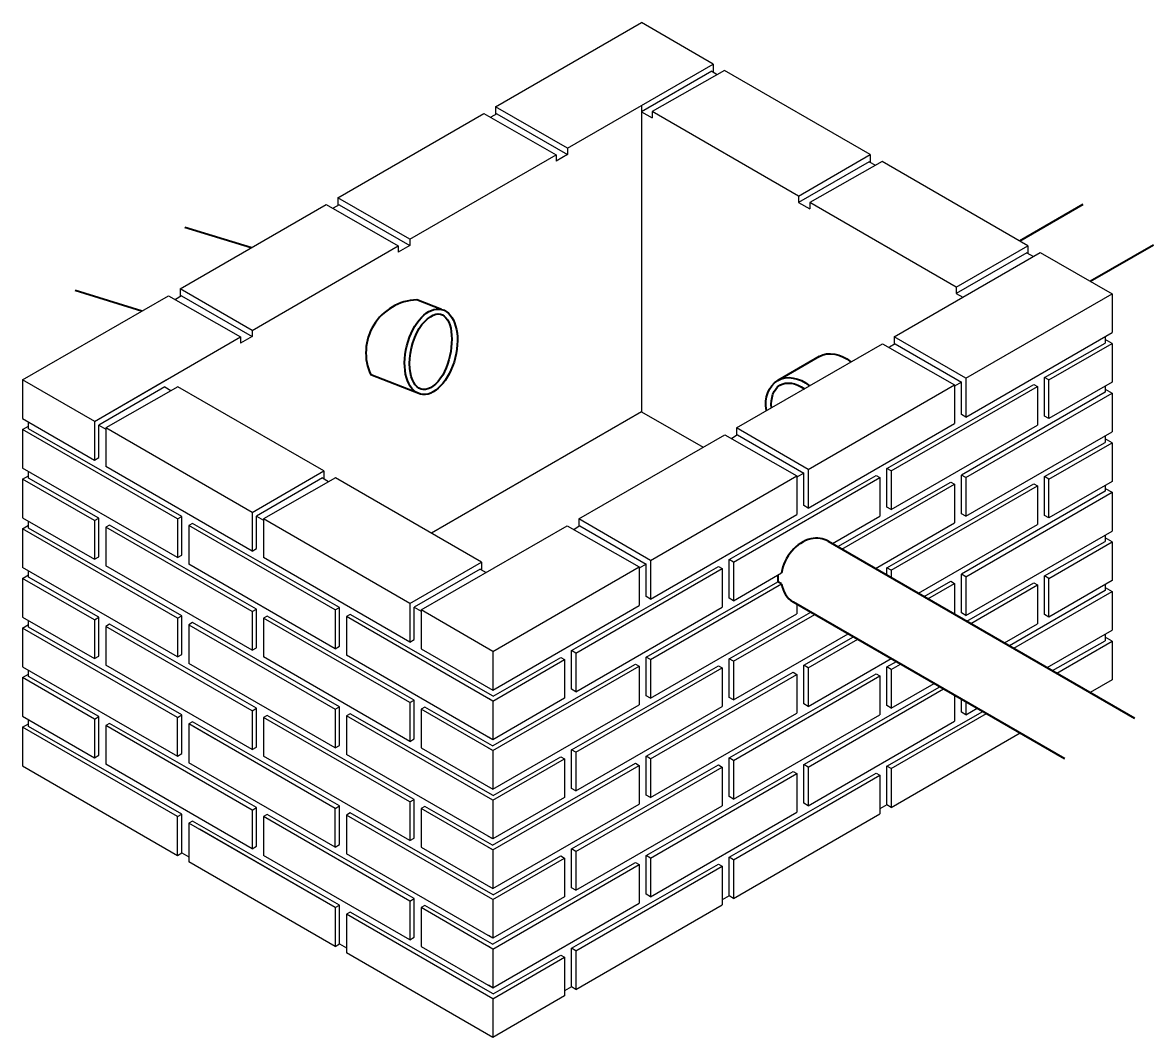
# Model space of a CAD drawing. Header units: millimetres. Extents: x 1309 to 1708, y 884 to 1242.
# Drawn here: x 1557.832 to 1558.665, y 1198.89 to 1199.637 of the extents above; entities that cross this region are included whole.
import ezdxf

# ---------------------------------------------------------------- set-up
doc = ezdxf.new("R2010")
doc.units = ezdxf.units.MM
doc.layers.add('Inst Sanit', color=44, linetype='Continuous', lineweight=40)

# ---------------------------------------------------------------- blocks, each defined once
blk = doc.blocks.new('A$C7F13430A')
for p, q in [((0.22001, 0.43283), (0.2879, 0.47202)), ((0.22001, 0.43283), (0.2879, 0.47202)), ((0.32126, 0.45276), (0.2879, 0.47202)), ((0.25338, 0.41357), (0.32126, 0.45276)), ((0.32126, 0.45276), (0.32126, 0.44899)), ((0.32055, 0.4494), (0.2879, 0.43055)), ((0.3264, 0.44979), (0.29287, 0.43062)), ((0.32055, 0.4494), (0.32312, 0.44792)), ((0.39428, 0.4106), (0.3264, 0.44979)), ((0.39428, 0.4106), (0.3264, 0.44979)), ((0.25338, 0.41357), (0.22001, 0.43283)), ((0.22001, 0.43283), (0.22001, 0.42925)), ((0.2879, 0.43349), (0.2879, 0.29103)), ((0.22056, 0.42957), (0.21782, 0.42799)), ((0.22056, 0.42957), (0.25338, 0.41062)), ((0.2879, 0.43055), (0.29287, 0.42768)), ((0.36092, 0.39134), (0.29287, 0.43062)), ((0.36092, 0.39134), (0.29287, 0.43062)), ((0.29287, 0.43062), (0.29287, 0.42768)), ((0.29287, 0.43062), (0.29287, 0.42768)), ((0.25338, 0.41062), (0.24809, 0.40757)), ((0.24809, 0.41051), (0.24809, 0.40757)), ((0.25338, 0.41357), (0.25338, 0.41062)), ((0.36092, 0.39134), (0.39428, 0.4106)), ((0.39428, 0.4106), (0.39428, 0.40702)), ((0.39374, 0.40734), (0.36092, 0.38839)), ((0.39974, 0.40745), (0.36621, 0.38828)), ((0.39374, 0.40734), (0.39663, 0.40567)), ((0.46762, 0.36826), (0.39974, 0.40745)), ((0.46762, 0.36826), (0.39974, 0.40745)), ((0.18004, 0.37122), (0.14668, 0.39049)), ((0.14668, 0.39049), (0.14668, 0.38691)), ((0.36092, 0.39134), (0.36092, 0.38839)), ((0.36092, 0.39134), (0.36092, 0.38839)), ((0.14722, 0.38723), (0.14448, 0.38564)), ((0.14722, 0.38723), (0.18004, 0.36828)), ((0.36092, 0.38839), (0.36621, 0.38533)), ((0.36621, 0.38828), (0.36621, 0.38533)), ((0.36621, 0.38828), (0.36621, 0.38533)), ((0.43425, 0.34899), (0.36621, 0.38828)), ((0.18004, 0.36828), (0.17475, 0.36522)), ((0.17475, 0.36817), (0.17475, 0.36522)), ((0.18004, 0.37122), (0.18004, 0.36828)), ((0.43425, 0.34899), (0.46762, 0.36826)), ((0.46762, 0.36826), (0.46762, 0.36468)), ((0.46707, 0.365), (0.43425, 0.34605)), ((0.46707, 0.365), (0.47013, 0.36323)), ((0.1067, 0.32888), (0.07334, 0.34814)), ((0.07334, 0.34814), (0.07334, 0.34457)), ((0.43425, 0.34899), (0.43425, 0.34605)), ((0, 0.3058), (0.06788, 0.34499)), ((0.06788, 0.34499), (0.10141, 0.32583)), ((0.07388, 0.34488), (0.07114, 0.3433)), ((0.07388, 0.34488), (0.1067, 0.32594)), ((0.43425, 0.34605), (0.43731, 0.34428)), ((0.50676, 0.34585), (0.50676, 0.32785)), ((0.1067, 0.32888), (0.1067, 0.32594)), ((0.43871, 0.28857), (0.50676, 0.32785)), ((0.03336, 0.28654), (0.10141, 0.32583)), ((0.03336, 0.28654), (0.10141, 0.32583)), ((0.1067, 0.32594), (0.10141, 0.32288)), ((0.10141, 0.32583), (0.10141, 0.32288)), ((0.40589, 0.32257), (0.40315, 0.32098)), ((0.40535, 0.32583), (0.40535, 0.32225)), ((0.43871, 0.30656), (0.40535, 0.32583)), ((0.40589, 0.32257), (0.43669, 0.30479)), ((0.47737, 0.3058), (0.50676, 0.32277)), ((0.50353, 0.32599), (0.50353, 0.32292)), ((0.50676, 0.32277), (0.50353, 0.32464)), ((0.50676, 0.32277), (0.50676, 0.30478)), ((0.03352, 0.28645), (0, 0.3058)), ((0, 0.3058), (0, 0.28781)), ((0.03336, 0.28654), (0.06673, 0.3058)), ((0.43871, 0.30656), (0.43871, 0.28857)), ((0.47737, 0.3058), (0.47534, 0.30697)), ((0.47534, 0.28897), (0.47534, 0.30697)), ((0.47737, 0.28781), (0.47737, 0.3058)), ((0.06618, 0.30254), (0.03539, 0.28476)), ((0.07219, 0.30265), (0.03866, 0.28349)), ((0.06618, 0.30254), (0.06892, 0.30096)), ((0.14007, 0.26346), (0.07219, 0.30265)), ((0.14007, 0.26346), (0.07219, 0.30265)), ((0.40403, 0.26346), (0.47208, 0.30275)), ((0.40403, 0.26346), (0.47208, 0.30275)), ((0.43669, 0.30479), (0.43342, 0.3029)), ((0.43342, 0.30351), (0.43342, 0.28551)), ((0.43669, 0.28973), (0.43669, 0.30479)), ((0.50353, 0.30017), (0.43669, 0.26158)), ((0.47208, 0.30275), (0.47208, 0.28475)), ((0.47208, 0.30275), (0.47208, 0.28475)), ((0.50676, 0.30478), (0.47737, 0.28781)), ((0.50353, 0.30291), (0.50353, 0.30017)), ((0.50676, 0.2997), (0.50676, 0.2817)), ((0.2879, 0.29103), (0.19011, 0.23457)), ((0.2879, 0.29103), (0.31648, 0.27452)), ((0.43871, 0.28857), (0.43669, 0.28973)), ((0, 0.28781), (0.03336, 0.26854)), ((0, 0.28273), (0.0028, 0.28434)), ((0.0028, 0.28306), (0.0028, 0.28619)), ((0.03336, 0.28654), (0.03336, 0.26854)), ((0.03336, 0.28654), (0.03336, 0.26854)), ((0.03539, 0.26971), (0.03539, 0.28476)), ((0.03539, 0.28476), (0.03866, 0.28288)), ((0.36537, 0.24622), (0.43342, 0.28551)), ((0.40403, 0.24547), (0.47208, 0.28475)), ((0.47737, 0.28781), (0.47534, 0.28897)), ((0, 0.28273), (0, 0.26473)), ((0.1067, 0.2442), (0.03866, 0.28349)), ((0.1067, 0.2442), (0.03866, 0.28349)), ((0.03866, 0.28349), (0.03866, 0.26549)), ((0.33255, 0.28023), (0.32981, 0.27864)), ((0.33201, 0.28349), (0.33201, 0.27991)), ((0.36537, 0.26422), (0.33201, 0.28349)), ((0.33255, 0.28023), (0.36335, 0.26244)), ((0.43871, 0.24241), (0.50676, 0.2817)), ((0.50353, 0.27983), (0.50353, 0.27676)), ((0.47737, 0.25965), (0.50676, 0.27662)), ((0.50676, 0.27662), (0.50353, 0.27848)), ((0.50676, 0.27662), (0.50676, 0.25862)), ((0.03336, 0.26854), (0.03539, 0.26971)), ((0.07202, 0.22315), (0, 0.26473)), ((0.0028, 0.26018), (0.0028, 0.26311)), ((0.1067, 0.2262), (0.03866, 0.26549)), ((0.1067, 0.2442), (0.14007, 0.26346)), ((0.14007, 0.26346), (0.14007, 0.25989)), ((0.36537, 0.26422), (0.36537, 0.24622)), ((0.40403, 0.26346), (0.40201, 0.26463)), ((0.40201, 0.24663), (0.40201, 0.26463)), ((0.40403, 0.26346), (0.40403, 0.24547)), ((0, 0.25965), (0.0028, 0.26126)), ((0, 0.25965), (0, 0.24165)), ((0.03336, 0.24039), (0, 0.25965)), ((0.13952, 0.2602), (0.10873, 0.24242)), ((0.14552, 0.26031), (0.11199, 0.24114)), ((0.13952, 0.2602), (0.14226, 0.25862)), ((0.21341, 0.22112), (0.14552, 0.26031)), ((0.21341, 0.22112), (0.14552, 0.26031)), ((0.33069, 0.22112), (0.39874, 0.26041)), ((0.33069, 0.22112), (0.39874, 0.26041)), ((0.36335, 0.26244), (0.36008, 0.26056)), ((0.36008, 0.26117), (0.36008, 0.24317)), ((0.36335, 0.24739), (0.36335, 0.26244)), ((0.39874, 0.26041), (0.39874, 0.24241)), ((0.40201, 0.24726), (0.40201, 0.26169)), ((0.43669, 0.24358), (0.43669, 0.26158)), ((0.43871, 0.26041), (0.43669, 0.26158)), ((0.43871, 0.26041), (0.43871, 0.24241)), ((0.47534, 0.24282), (0.47534, 0.26082)), ((0.47737, 0.25965), (0.47534, 0.26082)), ((0.47737, 0.24165), (0.47737, 0.25965)), ((0.50676, 0.25862), (0.47737, 0.24165)), ((0.40403, 0.21731), (0.47208, 0.2566)), ((0.40403, 0.21731), (0.47208, 0.2566)), ((0.43342, 0.25735), (0.43342, 0.23936)), ((0.50353, 0.25401), (0.43669, 0.21542)), ((0.47208, 0.2566), (0.47208, 0.2386)), ((0.47208, 0.2566), (0.47208, 0.2386)), ((0.50353, 0.25676), (0.50353, 0.25401)), ((0.50676, 0.25354), (0.50676, 0.23554)), ((0.36537, 0.24622), (0.36335, 0.24739)), ((0.07202, 0.24115), (0.07404, 0.24231)), ((0.07404, 0.22432), (0.07404, 0.24231)), ((0.1067, 0.2442), (0.1067, 0.2262)), ((0.10873, 0.24242), (0.11199, 0.24053)), ((0.10873, 0.22737), (0.10873, 0.24242)), ((0.29203, 0.20388), (0.36008, 0.24317)), ((0.37668, 0.22968), (0.39874, 0.24241)), ((0.40403, 0.24547), (0.40201, 0.24663)), ((0.43871, 0.24241), (0.43669, 0.24358)), ((0.47737, 0.24165), (0.47534, 0.24282)), ((0, 0.24165), (0.03336, 0.22239)), ((0, 0.23657), (0.0028, 0.23819)), ((0.0028, 0.2369), (0.0028, 0.24003)), ((0.03336, 0.24039), (0.03539, 0.24155)), ((0.03336, 0.24039), (0.03336, 0.22239)), ((0.03336, 0.24039), (0.03336, 0.22239)), ((0.03539, 0.22356), (0.03539, 0.24155)), ((0.03539, 0.22418), (0.03539, 0.23861)), ((0.1067, 0.19804), (0.03866, 0.23733)), ((0.03866, 0.23733), (0.03866, 0.21933)), ((0.07202, 0.24115), (0.07202, 0.22315)), ((0.07404, 0.22494), (0.07404, 0.23937)), ((0.07731, 0.23809), (0.07731, 0.22009)), ((0.18004, 0.20186), (0.11199, 0.24114)), ((0.18004, 0.20186), (0.11199, 0.24114)), ((0.11199, 0.24114), (0.11199, 0.22315)), ((0.18533, 0.1988), (0.25321, 0.23799)), ((0.18533, 0.1988), (0.25321, 0.23799)), ((0.25321, 0.23799), (0.28674, 0.21883)), ((0.25921, 0.23788), (0.25647, 0.2363)), ((0.25867, 0.24114), (0.25867, 0.23757)), ((0.29203, 0.22188), (0.25867, 0.24114)), ((0.25921, 0.23788), (0.29001, 0.2201)), ((0.39667, 0.21814), (0.43342, 0.23936)), ((0.41666, 0.2066), (0.47208, 0.2386)), ((0, 0.23657), (0, 0.21857)), ((0.43871, 0.19626), (0.50676, 0.23554)), ((0.50353, 0.23368), (0.50353, 0.23061)), ((0.50676, 0.23046), (0.50353, 0.23233)), ((0.1067, 0.2262), (0.10873, 0.22737)), ((0.47737, 0.2135), (0.50676, 0.23046)), ((0.50676, 0.23046), (0.50676, 0.21247)), ((0.03336, 0.22239), (0.03539, 0.22356)), ((0.07202, 0.22315), (0.07404, 0.22432)), ((0.18004, 0.18386), (0.11199, 0.22315)), ((0.18004, 0.20186), (0.21341, 0.22112)), ((0.21341, 0.22112), (0.21341, 0.21754)), ((0.29203, 0.22188), (0.29203, 0.20388)), ((0.33069, 0.22112), (0.32867, 0.22229)), ((0.32867, 0.20429), (0.32867, 0.22229)), ((0.33069, 0.22112), (0.33069, 0.20312)), ((0.07202, 0.17699), (0, 0.21857)), ((0.0028, 0.21402), (0.0028, 0.21696)), ((0.1067, 0.18005), (0.03866, 0.21933)), ((0.14536, 0.18081), (0.07731, 0.22009)), ((0.21286, 0.21786), (0.18206, 0.20008)), ((0.21286, 0.21786), (0.2156, 0.21628)), ((0.2187, 0.17954), (0.28674, 0.21883)), ((0.2187, 0.17954), (0.28674, 0.21883)), ((0.25735, 0.17878), (0.3254, 0.21807)), ((0.25735, 0.17878), (0.3254, 0.21807)), ((0.29001, 0.2201), (0.28674, 0.21822)), ((0.28674, 0.21883), (0.28674, 0.20083)), ((0.29001, 0.20505), (0.29001, 0.2201)), ((0.3254, 0.21807), (0.3254, 0.20007)), ((0.32867, 0.20492), (0.32867, 0.21934)), ((0.33069, 0.20312), (0.35302, 0.21601)), ((0.40201, 0.21506), (0.40201, 0.21848)), ((0.40403, 0.21731), (0.40201, 0.21848)), ((0.40403, 0.21731), (0.40403, 0.21389)), ((0, 0.21349), (0.0028, 0.21511)), ((0, 0.21349), (0, 0.1955)), ((0.03336, 0.19423), (0, 0.21349)), ((0.43342, 0.2112), (0.43342, 0.19692)), ((0.43871, 0.21426), (0.43669, 0.21542)), ((0.43669, 0.19743), (0.43669, 0.21542)), ((0.43871, 0.21426), (0.43871, 0.19626)), ((0.44104, 0.19252), (0.47208, 0.21044)), ((0.47208, 0.21044), (0.47208, 0.19244)), ((0.47208, 0.21044), (0.47208, 0.19244)), ((0.47534, 0.19667), (0.47534, 0.21466)), ((0.47737, 0.2135), (0.47534, 0.21466)), ((0.47737, 0.1955), (0.47737, 0.2135)), ((0.50676, 0.21247), (0.47737, 0.1955)), ((0.50353, 0.2106), (0.50353, 0.20786)), ((0.50353, 0.20786), (0.459, 0.18215)), ((0.50676, 0.20739), (0.50676, 0.18939)), ((0.14536, 0.1988), (0.14738, 0.19997)), ((0.14738, 0.18197), (0.14738, 0.19997)), ((0.18004, 0.20186), (0.18004, 0.18386)), ((0.18206, 0.20008), (0.18533, 0.19819)), ((0.18206, 0.18503), (0.18206, 0.20008)), ((0.2187, 0.16154), (0.28674, 0.20083)), ((0.25735, 0.16078), (0.3254, 0.20007)), ((0.29203, 0.20388), (0.29001, 0.20505)), ((0.33069, 0.20312), (0.32867, 0.20429)), ((0.36008, 0.20156), (0.36008, 0.19702)), ((0, 0.1955), (0.03336, 0.17623)), ((0.03336, 0.19423), (0.03539, 0.1954)), ((0.03539, 0.1774), (0.03539, 0.1954)), ((0.07202, 0.19499), (0.07404, 0.19616)), ((0.07202, 0.19499), (0.07404, 0.19616)), ((0.07202, 0.19499), (0.07202, 0.17699)), ((0.07404, 0.17816), (0.07404, 0.19616)), ((0.07404, 0.19583), (0.07404, 0.19616)), ((0.1067, 0.19804), (0.1067, 0.18005)), ((0.10873, 0.18121), (0.10873, 0.19921)), ((0.10873, 0.18184), (0.10873, 0.19627)), ((0.18004, 0.1557), (0.11199, 0.19499)), ((0.11199, 0.19499), (0.11199, 0.17699)), ((0.14536, 0.1988), (0.14536, 0.18081)), ((0.14738, 0.1826), (0.14738, 0.19703)), ((0.15065, 0.19575), (0.15065, 0.17775)), ((0.2187, 0.15646), (0.15065, 0.19575)), ((0.2187, 0.15646), (0.15065, 0.19575)), ((0.18533, 0.1988), (0.18533, 0.1808)), ((0.2187, 0.17954), (0.18533, 0.1988)), ((0.29203, 0.15773), (0.36008, 0.19702)), ((0.33069, 0.17497), (0.36842, 0.19675)), ((0.43871, 0.19626), (0.43669, 0.19743)), ((0.47737, 0.1955), (0.47534, 0.19667)), ((0, 0.19042), (0.0028, 0.19203)), ((0, 0.19042), (0, 0.17242)), ((0.0028, 0.19075), (0.0028, 0.19388)), ((0.03336, 0.19423), (0.03336, 0.17623)), ((0.03336, 0.19423), (0.03336, 0.17623)), ((0.03539, 0.17803), (0.03539, 0.19245)), ((0.1067, 0.15189), (0.03866, 0.19118)), ((0.03866, 0.19118), (0.03866, 0.17318)), ((0.07404, 0.17879), (0.07404, 0.19321)), ((0.07731, 0.19194), (0.07731, 0.17394)), ((0.45663, 0.18352), (0.47208, 0.19244)), ((0.47661, 0.17198), (0.50676, 0.18939)), ((0.18004, 0.18386), (0.18206, 0.18503)), ((0.33069, 0.15697), (0.38401, 0.18775)), ((0.48101, 0.16945), (0.50676, 0.18431)), ((0.50353, 0.18752), (0.50353, 0.18446)), ((0.50676, 0.18431), (0.50353, 0.18618)), ((0.50676, 0.18431), (0.50676, 0.16631)), ((0.1067, 0.18005), (0.10873, 0.18121)), ((0.14536, 0.18081), (0.14738, 0.18197)), ((0.18533, 0.1808), (0.2187, 0.16154)), ((0.2187, 0.17954), (0.2187, 0.16154)), ((0.25735, 0.17878), (0.25533, 0.17995)), ((0.25533, 0.16195), (0.25533, 0.17995)), ((0.03336, 0.17623), (0.03539, 0.1774)), ((0.07202, 0.17699), (0.07404, 0.17816)), ((0.14536, 0.13465), (0.07731, 0.17394)), ((0.18004, 0.1377), (0.11199, 0.17699)), ((0.2187, 0.13846), (0.15065, 0.17775)), ((0.2187, 0.15646), (0.25206, 0.17572)), ((0.25206, 0.17572), (0.25206, 0.15773)), ((0.25533, 0.16258), (0.25533, 0.177)), ((0.25735, 0.17878), (0.25735, 0.16078)), ((0.29203, 0.17573), (0.29001, 0.17689)), ((0.29001, 0.1589), (0.29001, 0.17689)), ((0.29001, 0.15952), (0.29001, 0.17395)), ((0.29203, 0.17573), (0.29203, 0.15773)), ((0.33069, 0.17497), (0.32867, 0.17613)), ((0.32867, 0.15814), (0.32867, 0.17613)), ((0.33069, 0.17497), (0.33069, 0.15697)), ((0.36537, 0.15392), (0.40399, 0.17621)), ((0.40403, 0.17115), (0.40839, 0.17367)), ((0, 0.16734), (0.0028, 0.16896)), ((0.0028, 0.16787), (0.0028, 0.1708)), ((0.1067, 0.13389), (0.03866, 0.17318)), ((0.2187, 0.13338), (0.28674, 0.17267)), ((0.2187, 0.13338), (0.28674, 0.17267)), ((0.25735, 0.13262), (0.3254, 0.17191)), ((0.25735, 0.13262), (0.3254, 0.17191)), ((0.28674, 0.17267), (0.28674, 0.15467)), ((0.3254, 0.17191), (0.3254, 0.15391)), ((0.32867, 0.15877), (0.32867, 0.17319)), ((0.36008, 0.16886), (0.36008, 0.15086)), ((0.36537, 0.17191), (0.36335, 0.17308)), ((0.36335, 0.15508), (0.36335, 0.17308)), ((0.36335, 0.15571), (0.36335, 0.17014)), ((0.36537, 0.17191), (0.36537, 0.15392)), ((0.40201, 0.15432), (0.40201, 0.17232)), ((0.40403, 0.17115), (0.40201, 0.17232)), ((0.40201, 0.15495), (0.40201, 0.16938)), ((0.40403, 0.17115), (0.40403, 0.15316)), ((0, 0.16734), (0, 0.14934)), ((0.03336, 0.14808), (0, 0.16734)), ((0.33069, 0.12881), (0.39874, 0.1681)), ((0.33069, 0.12881), (0.39874, 0.1681)), ((0.39874, 0.1681), (0.39874, 0.1501)), ((0.40403, 0.15316), (0.42398, 0.16467)), ((0.50676, 0.16631), (0.4966, 0.16045)), ((0.25735, 0.16078), (0.25533, 0.16195)), ((0.29203, 0.15773), (0.29001, 0.1589)), ((0.33069, 0.15697), (0.32867, 0.15814)), ((0.43342, 0.15922), (0.43342, 0.14705)), ((0.10873, 0.13506), (0.10873, 0.15306)), ((0.14536, 0.15265), (0.14738, 0.15382)), ((0.14536, 0.15265), (0.14536, 0.13465)), ((0.14738, 0.13582), (0.14738, 0.15382)), ((0.18004, 0.1557), (0.18206, 0.15687)), ((0.18004, 0.1557), (0.18004, 0.1377)), ((0.18206, 0.13887), (0.18206, 0.15687)), ((0.18206, 0.1395), (0.18206, 0.15392)), ((0.18533, 0.15265), (0.18533, 0.13465)), ((0.2187, 0.13338), (0.18533, 0.15265)), ((0.2187, 0.15646), (0.21667, 0.15763)), ((0.25206, 0.15773), (0.2187, 0.13846)), ((0.2187, 0.15646), (0.2187, 0.13846)), ((0.2187, 0.11539), (0.28674, 0.15467)), ((0.25735, 0.11463), (0.3254, 0.15391)), ((0.36537, 0.15392), (0.36335, 0.15508)), ((0.40403, 0.15316), (0.40201, 0.15432)), ((0.43669, 0.15127), (0.43669, 0.15733)), ((0.43871, 0.15617), (0.43871, 0.1501)), ((0.43871, 0.1501), (0.44396, 0.15313)), ((0, 0.14934), (0.03336, 0.13008)), ((0.03336, 0.14808), (0.03539, 0.14924)), ((0.03336, 0.14808), (0.03336, 0.13008)), ((0.07404, 0.13201), (0.07404, 0.15)), ((0.1067, 0.15189), (0.1067, 0.13389)), ((0.10873, 0.14618), (0.10873, 0.15011)), ((0.18004, 0.10955), (0.11199, 0.14883)), ((0.18004, 0.10955), (0.11199, 0.14883)), ((0.11199, 0.14883), (0.11199, 0.13084)), ((0.14738, 0.13645), (0.14738, 0.15087)), ((0.15065, 0.14959), (0.15065, 0.1316)), ((0.2187, 0.11031), (0.15065, 0.14959)), ((0.2187, 0.11031), (0.15065, 0.14959)), ((0.29203, 0.11157), (0.36008, 0.15086)), ((0.33069, 0.11081), (0.39874, 0.1501)), ((0.40403, 0.125), (0.44836, 0.1506)), ((0.43871, 0.1501), (0.43669, 0.15127)), ((0, 0.14426), (0.0028, 0.14588)), ((0.1067, 0.10573), (0.03866, 0.14502)), ((0.03866, 0.14502), (0.03866, 0.12702)), ((0.07404, 0.13263), (0.07404, 0.14706)), ((0.07731, 0.14578), (0.07731, 0.12778)), ((0.36537, 0.10776), (0.43342, 0.14705)), ((0.18004, 0.1377), (0.18206, 0.13887)), ((0.2187, 0.13846), (0.21667, 0.13963)), ((0.40403, 0.107), (0.46395, 0.1416)), ((0.03336, 0.13465), (0.03336, 0.13008)), ((0.03539, 0.13188), (0.03539, 0.13581)), ((0.07202, 0.13084), (0.07404, 0.13201)), ((0.1067, 0.13389), (0.10873, 0.13506)), ((0.14536, 0.13465), (0.14738, 0.13582)), ((0.2187, 0.09231), (0.15065, 0.1316)), ((0.18533, 0.13465), (0.2187, 0.11539)), ((0.2187, 0.13338), (0.21667, 0.13455)), ((0.2187, 0.13338), (0.2187, 0.11539)), ((0.25533, 0.11579), (0.25533, 0.13379)), ((0.25735, 0.13262), (0.25533, 0.13379)), ((0.25735, 0.13262), (0.25735, 0.11463)), ((0.03336, 0.13008), (0.03539, 0.13125)), ((0.1067, 0.08774), (0.03866, 0.12702)), ((0.14536, 0.0885), (0.07731, 0.12778)), ((0.18004, 0.09155), (0.11199, 0.13084)), ((0.2187, 0.11031), (0.25206, 0.12957)), ((0.2187, 0.08723), (0.28674, 0.12652)), ((0.2187, 0.08723), (0.28674, 0.12652)), ((0.25206, 0.12957), (0.25206, 0.11157)), ((0.25533, 0.11642), (0.25533, 0.13085)), ((0.28674, 0.12652), (0.28674, 0.10852)), ((0.29203, 0.12957), (0.29001, 0.13074)), ((0.29001, 0.11274), (0.29001, 0.13074)), ((0.29001, 0.11337), (0.29001, 0.12779)), ((0.29203, 0.12957), (0.29203, 0.11157)), ((0.33069, 0.12881), (0.32867, 0.12998)), ((0.32867, 0.11198), (0.32867, 0.12998)), ((0.32867, 0.11261), (0.32867, 0.12703)), ((0.33069, 0.12881), (0.33069, 0.11081)), ((0.36537, 0.12576), (0.36335, 0.12693)), ((0.36335, 0.10893), (0.36335, 0.12693)), ((0.25735, 0.08647), (0.3254, 0.12576)), ((0.25735, 0.08647), (0.3254, 0.12576)), ((0.3254, 0.12576), (0.3254, 0.10776)), ((0.33069, 0.08266), (0.39874, 0.12194)), ((0.33069, 0.08266), (0.39874, 0.12194)), ((0.36008, 0.1227), (0.36008, 0.10471)), ((0.36335, 0.10956), (0.36335, 0.12398)), ((0.36537, 0.12576), (0.36537, 0.10776)), ((0.39874, 0.12194), (0.39874, 0.10395)), ((0.40201, 0.10817), (0.40201, 0.12617)), ((0.40403, 0.125), (0.40201, 0.12617)), ((0.40201, 0.1088), (0.40201, 0.12322)), ((0.40403, 0.125), (0.40403, 0.107)), ((0.2187, 0.11539), (0.21667, 0.11655)), ((0.25735, 0.11463), (0.25533, 0.11579)), ((0.18004, 0.10955), (0.18206, 0.11072)), ((0.18206, 0.09272), (0.18206, 0.11072)), ((0.25206, 0.11157), (0.2187, 0.09231)), ((0.29203, 0.11157), (0.29001, 0.11274)), ((0.33069, 0.11081), (0.32867, 0.11198)), ((0.1067, 0.10573), (0.10873, 0.1069)), ((0.1067, 0.10573), (0.1067, 0.08774)), ((0.14536, 0.10649), (0.14738, 0.10766)), ((0.18004, 0.10955), (0.18004, 0.09155)), ((0.18206, 0.09335), (0.18206, 0.10777)), ((0.18533, 0.10649), (0.18533, 0.08849)), ((0.2187, 0.08723), (0.18533, 0.10649)), ((0.2187, 0.11031), (0.2187, 0.09231)), ((0.2187, 0.06923), (0.28674, 0.10852)), ((0.25735, 0.06847), (0.3254, 0.10776)), ((0.36537, 0.10776), (0.36335, 0.10893)), ((0.40201, 0.10817), (0.39874, 0.10628)), ((0.40403, 0.107), (0.40201, 0.10817)), ((0.07202, 0.10268), (0.07404, 0.10385)), ((0.10873, 0.08953), (0.10873, 0.10396)), ((0.18004, 0.06339), (0.11199, 0.10268)), ((0.18004, 0.06339), (0.11199, 0.10268)), ((0.11199, 0.10268), (0.11199, 0.08468)), ((0.14738, 0.09029), (0.14738, 0.10472)), ((0.15065, 0.10344), (0.15065, 0.08544)), ((0.2187, 0.06415), (0.15065, 0.10344)), ((0.2187, 0.06415), (0.15065, 0.10344)), ((0.29203, 0.06542), (0.36008, 0.10471)), ((0.33069, 0.06466), (0.39874, 0.10395)), ((0.07404, 0.08585), (0.07404, 0.09205)), ((0.14536, 0.0885), (0.14738, 0.08966)), ((0.18004, 0.09155), (0.18206, 0.09272)), ((0.2187, 0.09231), (0.21667, 0.09348)), ((0.07202, 0.08468), (0.07404, 0.08585)), ((0.07404, 0.08585), (0.07731, 0.08396)), ((0.1067, 0.08774), (0.10873, 0.0889)), ((0.18004, 0.0454), (0.11199, 0.08468)), ((0.2187, 0.04615), (0.15065, 0.08544)), ((0.18533, 0.08849), (0.2187, 0.06923)), ((0.2187, 0.08723), (0.21667, 0.0884)), ((0.2187, 0.08723), (0.2187, 0.06923)), ((0.25533, 0.06964), (0.25533, 0.08764)), ((0.25735, 0.08647), (0.25533, 0.08764)), ((0.25533, 0.07027), (0.25533, 0.08469)), ((0.25735, 0.08647), (0.25735, 0.06847)), ((0.29203, 0.08342), (0.29001, 0.08458)), ((0.29001, 0.06659), (0.29001, 0.08458)), ((0.14536, 0.04234), (0.07731, 0.08163)), ((0.2187, 0.06415), (0.25206, 0.08342)), ((0.2187, 0.04108), (0.28674, 0.08036)), ((0.2187, 0.04108), (0.28674, 0.08036)), ((0.25206, 0.08342), (0.25206, 0.06542)), ((0.25735, 0.04032), (0.3254, 0.0796)), ((0.25735, 0.04032), (0.3254, 0.0796)), ((0.28674, 0.08036), (0.28674, 0.06236)), ((0.29001, 0.06722), (0.29001, 0.08164)), ((0.29203, 0.08342), (0.29203, 0.06542)), ((0.3254, 0.0796), (0.3254, 0.0616)), ((0.33069, 0.08266), (0.32867, 0.08383)), ((0.32867, 0.06583), (0.32867, 0.08383)), ((0.32867, 0.06646), (0.32867, 0.08088)), ((0.33069, 0.08266), (0.33069, 0.06466)), ((0.2187, 0.06923), (0.21667, 0.0704)), ((0.25735, 0.06847), (0.25533, 0.06964)), ((0.18004, 0.06339), (0.18206, 0.06456)), ((0.18004, 0.06339), (0.18004, 0.0454)), ((0.18206, 0.04656), (0.18206, 0.06456)), ((0.25206, 0.06542), (0.2187, 0.04615)), ((0.2187, 0.06415), (0.2187, 0.04615)), ((0.29203, 0.06542), (0.29001, 0.06659)), ((0.32867, 0.06583), (0.3254, 0.06394)), ((0.33069, 0.06466), (0.32867, 0.06583)), ((0.14536, 0.06034), (0.14738, 0.06151)), ((0.14536, 0.06034), (0.14536, 0.04234)), ((0.14738, 0.04351), (0.14738, 0.06151)), ((0.14738, 0.04414), (0.14738, 0.05856)), ((0.18206, 0.04719), (0.18206, 0.06162)), ((0.18533, 0.06034), (0.18533, 0.04234)), ((0.2187, 0.04108), (0.18533, 0.06034)), ((0.2187, 0.02308), (0.28674, 0.06236)), ((0.25735, 0.02232), (0.3254, 0.0616)), ((0.15065, 0.05728), (0.15065, 0.03929)), ((0.2187, 0.018), (0.15065, 0.05728)), ((0.2187, 0.018), (0.15065, 0.05728)), ((0.14536, 0.04234), (0.14738, 0.04351)), ((0.14738, 0.04351), (0.15065, 0.04162)), ((0.18004, 0.0454), (0.18206, 0.04656)), ((0.18533, 0.04234), (0.2187, 0.02308)), ((0.2187, 0.04615), (0.21667, 0.04732)), ((0.2187, 0.04108), (0.21667, 0.04224)), ((0.2187, 0), (0.15065, 0.03929)), ((0.2187, 0.04108), (0.2187, 0.02308)), ((0.2187, 0.018), (0.25206, 0.03726)), ((0.25206, 0.03726), (0.25206, 0.01926)), ((0.25533, 0.02349), (0.25533, 0.04148)), ((0.25735, 0.04032), (0.25533, 0.04148)), ((0.25533, 0.02411), (0.25533, 0.03854)), ((0.25735, 0.04032), (0.25735, 0.02232)), ((0.2187, 0.02308), (0.21667, 0.02425)), ((0.25533, 0.02349), (0.25206, 0.0216)), ((0.25735, 0.02232), (0.25533, 0.02349)), ((0.25206, 0.01926), (0.2187, 0)), ((0.2187, 0.018), (0.2187, 0))]:
    blk.add_line(p, q)
for points in [[(0.14668, 0.39049), (0.21456, 0.42968)], [(0.14668, 0.39049), (0.21456, 0.42968), (0.24809, 0.41051)], [(0.18004, 0.37122), (0.24809, 0.41051)], [(0.18004, 0.37122), (0.24809, 0.41051)], [(0.07334, 0.34814), (0.14122, 0.38734)], [(0.07334, 0.34814), (0.14122, 0.38734), (0.17475, 0.36817)], [(0.1067, 0.32888), (0.17475, 0.36817)], [(0.1067, 0.32888), (0.17475, 0.36817)], [(0.40535, 0.32583), (0.47323, 0.36502)], [(0.40535, 0.32583), (0.47323, 0.36502), (0.50676, 0.34585)], [(0.43871, 0.30656), (0.50676, 0.34585)], [(0.43871, 0.30656), (0.50676, 0.34585)], [(0.33201, 0.28349), (0.39989, 0.32268)], [(0.33201, 0.28349), (0.39989, 0.32268), (0.43342, 0.30351)], [(0.47534, 0.30697), (0.50353, 0.32292), (0.50353, 0.32292)], [(0.36537, 0.26422), (0.43342, 0.30351)], [(0.36537, 0.26422), (0.43342, 0.30351)], [(0.40201, 0.26463), (0.47038, 0.30372), (0.47208, 0.30275)], [(0.50353, 0.30154), (0.50676, 0.2997)], [(0.43871, 0.26041), (0.50676, 0.2997)], [(0.43871, 0.26041), (0.50676, 0.2997)], [(0.07202, 0.24115), (0, 0.28273)], [(0.07404, 0.24231), (0.0028, 0.28306), (0.0028, 0.28306)], [(0.25867, 0.24114), (0.32655, 0.28033)], [(0.25867, 0.24114), (0.32655, 0.28033), (0.36008, 0.26117)], [(0.47534, 0.26082), (0.50353, 0.27676), (0.50353, 0.27676)], [(0.03539, 0.24155), (0.00279, 0.26018), (0.00279, 0.26018)], [(0.29203, 0.22188), (0.36008, 0.26117)], [(0.29203, 0.22188), (0.36008, 0.26117)], [(0.32867, 0.22229), (0.39704, 0.26138), (0.39874, 0.26041)], [(0.37914, 0.22826), (0.43173, 0.25832), (0.43342, 0.25735)], [(0.38108, 0.22714), (0.43342, 0.25735)], [(0.38108, 0.22714), (0.43342, 0.25735)], [(0.40201, 0.21848), (0.47038, 0.25756), (0.47208, 0.2566)], [(0.43871, 0.21426), (0.50676, 0.25354)], [(0.43871, 0.21426), (0.50676, 0.25354)], [(0.50353, 0.25539), (0.50676, 0.25354)], [(0.07404, 0.19616), (0.0028, 0.2369), (0.0028, 0.2369)], [(0.1067, 0.19804), (0.10873, 0.19921), (0.04035, 0.2383), (0.03866, 0.23733)], [(0.14738, 0.19997), (0.07901, 0.23906), (0.07731, 0.23809)], [(0.14536, 0.1988), (0.07731, 0.23809)], [(0.14536, 0.1988), (0.07731, 0.23809)], [(0.07202, 0.19499), (0, 0.23657)], [(0.47534, 0.21466), (0.50353, 0.23061), (0.50353, 0.23061)], [(0.25533, 0.17995), (0.3237, 0.21903), (0.3254, 0.21807)], [(0.03539, 0.1954), (0.00279, 0.21403), (0.00279, 0.21403)], [(0.29001, 0.17689), (0.35128, 0.21192)], [(0.29203, 0.17573), (0.353, 0.21093)], [(0.41931, 0.20507), (0.43173, 0.21217), (0.43342, 0.2112)], [(0.42105, 0.20406), (0.43342, 0.2112)], [(0.4392, 0.19358), (0.47038, 0.21141), (0.47208, 0.21044)], [(0.46103, 0.18098), (0.50676, 0.20739)], [(0.46103, 0.18098), (0.50676, 0.20739)], [(0.50353, 0.20923), (0.50676, 0.20739)], [(0.18206, 0.15687), (0.11368, 0.19596), (0.11199, 0.19499)], [(0.21887, 0.15869), (0.15234, 0.19672), (0.15065, 0.19575)], [(0.32867, 0.17613), (0.36658, 0.19781)], [(0, 0.17242), (0.07202, 0.13084), (0.07202, 0.14884), (0, 0.19042)], [(0.07202, 0.14884), (0.07404, 0.15), (0.0028, 0.19075), (0.0028, 0.19075)], [(0.1067, 0.15189), (0.10873, 0.15306), (0.04035, 0.19214), (0.03866, 0.19118)], [(0.14738, 0.15382), (0.079, 0.19291), (0.07731, 0.19194), (0.14536, 0.15265)], [(0.36335, 0.17308), (0.3865, 0.18631)], [(0.36537, 0.17191), (0.38841, 0.18521)], [(0.47902, 0.17059), (0.50353, 0.18446), (0.50353, 0.18446)], [(0.21852, 0.13561), (0.28505, 0.17364), (0.28674, 0.17267)], [(0.21887, 0.15869), (0.25037, 0.17669), (0.25206, 0.17572)], [(0.40201, 0.17232), (0.40639, 0.17483)], [(0.25533, 0.13379), (0.3237, 0.17288), (0.3254, 0.17191)], [(0.29001, 0.13074), (0.35839, 0.16983), (0.36008, 0.16886)], [(0.29203, 0.12957), (0.36008, 0.16886)], [(0.29203, 0.12957), (0.36008, 0.16886)], [(0.32867, 0.12998), (0.39704, 0.16907), (0.39874, 0.1681)], [(0.03539, 0.13125), (0.03539, 0.14924), (0.00279, 0.16787), (0.00279, 0.16787)], [(0.36335, 0.12693), (0.42667, 0.16312)], [(0.36537, 0.12576), (0.42838, 0.16213)], [(0.21852, 0.13561), (0.18703, 0.15362), (0.18533, 0.15265)], [(0.07404, 0.08648), (0.07404, 0.10385), (0.0028, 0.14459), (0.0028, 0.14773)], [(0.18206, 0.11072), (0.11369, 0.1498), (0.11199, 0.14883)], [(0.21887, 0.11253), (0.15234, 0.15056), (0.15065, 0.14959)], [(0.40201, 0.12617), (0.44656, 0.15164)], [(0, 0.12626), (0.07202, 0.08468), (0.07202, 0.10268), (0, 0.14426), (0, 0.12626)], [(0.10873, 0.0889), (0.10873, 0.1069), (0.04034, 0.14599), (0.03866, 0.14502)], [(0.14738, 0.08966), (0.14738, 0.10766), (0.07901, 0.14675), (0.07731, 0.14578)], [(0.08956, 0.13871), (0.07731, 0.14578)], [(0.14536, 0.0885), (0.14536, 0.10649), (0.07731, 0.14578)], [(0.21852, 0.08946), (0.28505, 0.12748), (0.28674, 0.12652)], [(0.21887, 0.11253), (0.25037, 0.13054), (0.25206, 0.12957)], [(0.25533, 0.08764), (0.3237, 0.12673), (0.3254, 0.12576)], [(0.29001, 0.08458), (0.35839, 0.12367), (0.36008, 0.1227)], [(0.29203, 0.08342), (0.36008, 0.1227)], [(0.29203, 0.08342), (0.36008, 0.1227)], [(0.32867, 0.08383), (0.39704, 0.12291), (0.39874, 0.12194)], [(0.21852, 0.08946), (0.18703, 0.10746), (0.18533, 0.10649)], [(0.14738, 0.06151), (0.079, 0.1006), (0.07731, 0.09963)], [(0.18206, 0.06456), (0.11369, 0.10365), (0.11199, 0.10268)], [(0.21887, 0.06638), (0.15234, 0.10441), (0.15065, 0.10344)], [(0.14536, 0.06034), (0.07731, 0.09963), (0.07731, 0.08163)], [(0.14536, 0.06034), (0.08224, 0.09678)], [(0.21887, 0.06638), (0.25037, 0.08438), (0.25206, 0.08342)], [(0.21852, 0.0433), (0.28505, 0.08133), (0.28674, 0.08036)], [(0.25533, 0.04148), (0.3237, 0.08057), (0.3254, 0.0796)], [(0.21887, 0.02022), (0.15234, 0.05825), (0.15065, 0.05728)], [(0.21852, 0.0433), (0.18703, 0.06131), (0.18533, 0.06034)], [(0.21887, 0.02022), (0.25037, 0.03823), (0.25206, 0.03726)]]:
    blk.add_lwpolyline(points)
at = {"layer": 'Inst Sanit'}
for p, q in [((0.46386, 0.37056), (0.49329, 0.38755)), ((0.49651, 0.35171), (0.52594, 0.3687)), ((0.353, 0.21093), (0.35128, 0.21192))]:
    blk.add_line(p, q, dxfattribs=at)
at = {"layer": 'Inst Sanit', "linetype": 'ByBlock'}
for p, q in [((0.37049, 0.31665), (0.35119, 0.30551)), ((0.37469, 0.23083), (0.51723, 0.14853)), ((0.35836, 0.20256), (0.48458, 0.12968))]:
    blk.add_line(p, q, dxfattribs=at)
at = {"layer": 'Inst Sanit', "linetype": 'ByBlock', "extrusion": (0, 0, -1)}
for centre, start_param, end_param in [((0.37865, 0.30252), 0, 1.138404), ((0.35935, 0.29137), 5.144781, 7.42159)]:
    blk.add_ellipse(centre, major_axis=(-0.00816, 0.01414), ratio=0.779246, start_param=start_param, end_param=end_param, dxfattribs=at)
at = {"layer": 'Inst Sanit', "linetype": 'ByBlock'}
for centre, major_axis, ratio, start_param, end_param in [((0.36653, 0.21669), (0.00816, 0.01414), 0.779246, 0.627215, 2.037466), ((0.36653, 0.21669), (0.00816, 0.01414), 0.779246, 0, 0.627215), ((0.36444, 0.21827), (0.00751, 0.01596), 0.681558, 2.076878, 2.269562), ((0.36653, 0.21669), (0.00816, 0.01414), 0.779246, 2.374673, 3.141593)]:
    blk.add_ellipse(centre, major_axis=major_axis, ratio=ratio, start_param=start_param, end_param=end_param, dxfattribs=at)
blk.add_open_spline([(0.34826, 0.29287), (0.34783, 0.29738), (0.34933, 0.30157), (0.35514, 0.30518), (0.35976, 0.30449), (0.36362, 0.30174)], degree=3, knots=[2.082011, 2.082011, 2.082011, 2.082011, 3.116946, 3.116946, 4.202593, 4.202593, 4.202593, 4.202593], dxfattribs=at)
blk = doc.blocks.new('A$C5AFA5405')
at = {"layer": 'Inst Sanit', "linetype": 'ByBlock'}
for p, q in [((0.10643, 0.36725), (0.07547, 0.37679)), ((0.05547, 0.33783), (0.02452, 0.34738)), ((0.1949, 0.33862), (0.18335, 0.34306)), ((0.18504, 0.29922), (0.16193, 0.30811))]:
    blk.add_line(p, q, dxfattribs=at)
blk.add_ellipse((0.18434, 0.31842), major_axis=(0.02116, 0.01268), ratio=1, start_param=1.070828, end_param=3.032767, dxfattribs=at)
blk.add_ellipse((0.18997, 0.31892), major_axis=(0.00493, 0.0197), ratio=0.570472, dxfattribs=at)
blk.add_open_spline([(0.19434, 0.33638), (0.19175, 0.33703), (0.18767, 0.33489), (0.18133, 0.32458), (0.17955, 0.317), (0.18117, 0.30022), (0.18818, 0.29802), (0.19982, 0.31401), (0.20112, 0.32845), (0.19666, 0.33528), (0.19553, 0.33609), (0.19434, 0.33638)], degree=3, knots=[0, 0, 0, 0, 1.064035, 1.064035, 2.128071, 2.128071, 4.096064, 4.096064, 5.796514, 5.796514, 6.283185, 6.283185, 6.283185, 6.283185], dxfattribs=at)
blk.add_blockref('A$C7F13430A', (0, 0))
blk = doc.blocks.new('REG3D')
at = {"xscale": 1.583375065663195, "yscale": 1.583375065663195, "zscale": 1.583375065663195}
blk.add_blockref('A$C5AFA5405', (-2.93208, 0.66003), dxfattribs=at)

msp = doc.modelspace()

# ---------------------------------------------------------------- block references
msp.add_blockref('REG3D', (1560.76432, 1198.22978))

doc.saveas('drawing.dxf')
